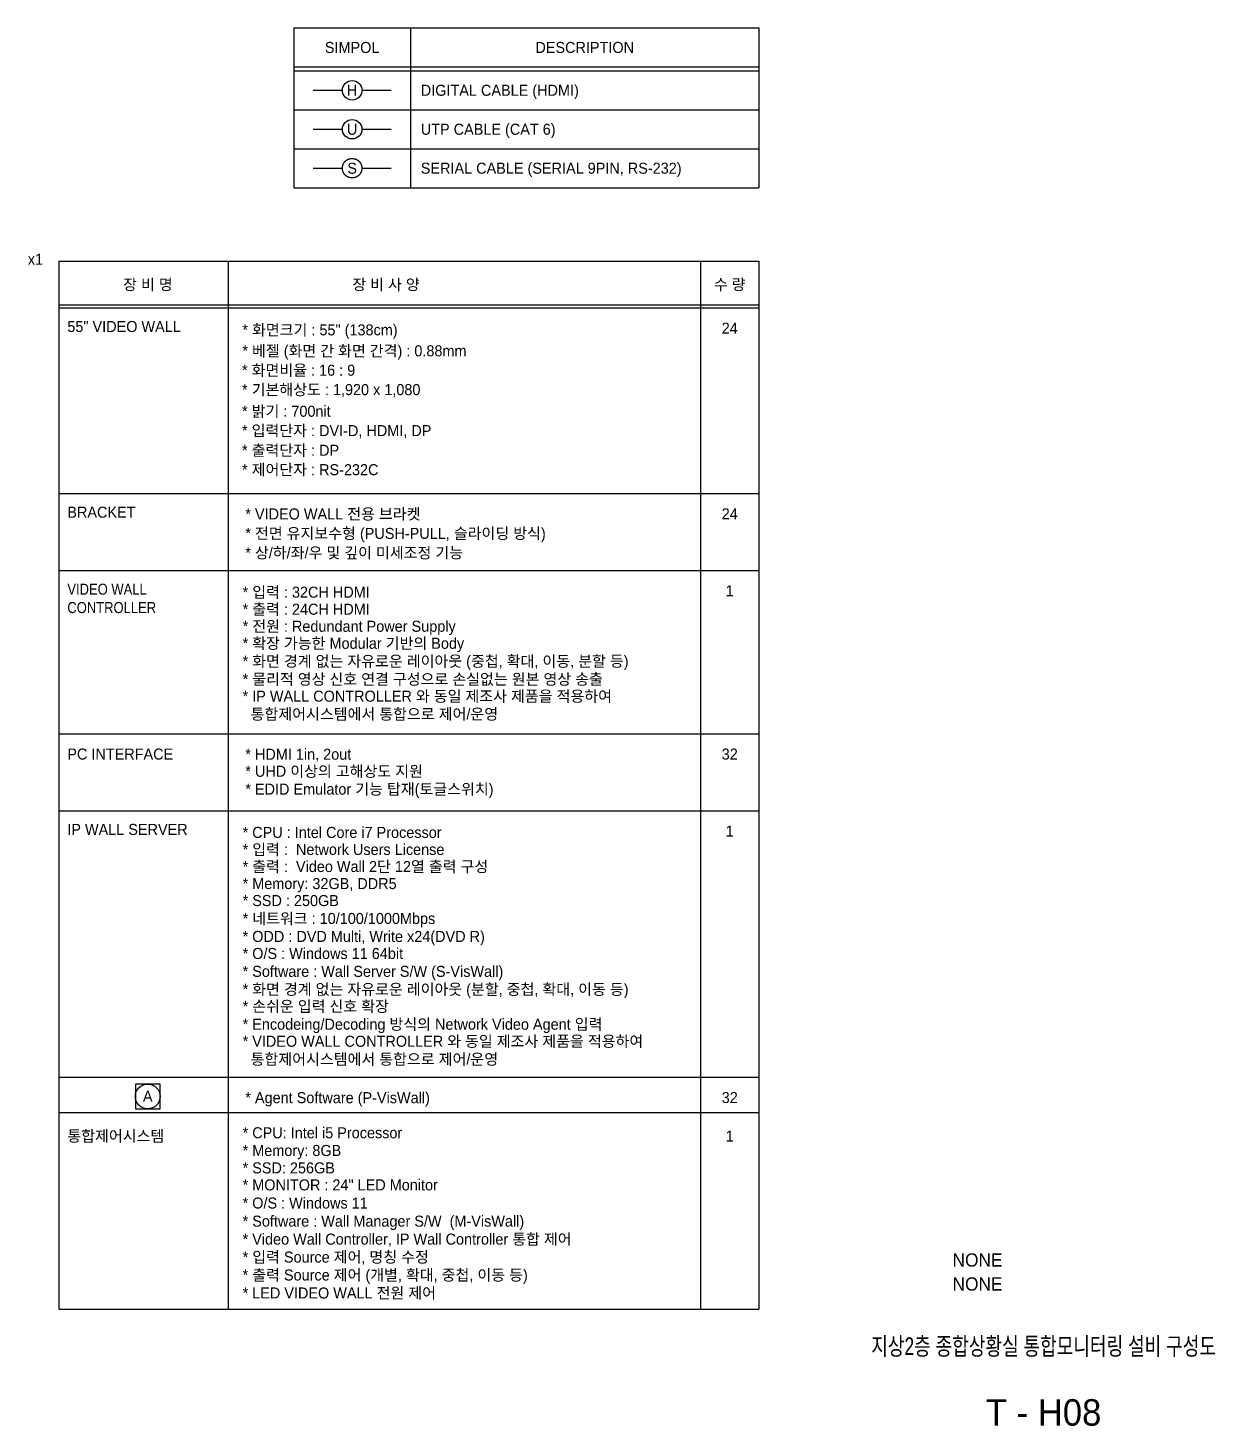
# Model space of a CAD drawing. Header units: millimetres. Extents: x 14417 to 125410, y 885 to 33253.
# Drawn here: x 117344 to 125410, y 3376 to 12879 of the extents above; entities that cross this region are included whole.
import ezdxf
from ezdxf.enums import TextEntityAlignment as Align

# ---------------------------------------------------------------- set-up
doc = ezdxf.new("R2010")
doc.units = ezdxf.units.MM
doc.header["$LTSCALE"] = 300
doc.linetypes.add('HIDDEN2', pattern=[4.7625, 3.175, -1.5875])
doc.linetypes.add('HIDDENX2', pattern=[0.75, 0.5, -0.25])
for name, color, linetype in [('-----29 Cable Schedule', 1, 'Continuous'), ('-----30 Text', 2, 'Continuous'), ('-----41 Drawing Title', 2, 'Continuous'), ('-----42 Drawing Number', 2, 'Continuous'), ('-----43 Drawing Scale', 3, 'Continuous'), ('1', 1, 'Continuous'), ('3', 3, 'Continuous'), ('4', 4, 'Continuous'), ('6', 6, 'Continuous')]:
    doc.layers.add(name, color=color, linetype=linetype)
doc.styles.add('ELEC', font='')
doc.styles.get('ELEC').set_extended_font_data('Dotum')

msp = doc.modelspace()

# ---------------------------------------------------------------- linework, layer by layer
at = {"layer": '-----29 Cable Schedule', "ltscale": 0.5}
for p, q in [((119149.199, 12879.02), (119149.199, 11793.446)), ((119149.199, 12879.02), (122310.15, 12879.02)), ((119943.521, 12879.02), (119943.521, 11793.446)), ((122310.15, 12879.02), (122310.15, 11793.446)), ((119149.199, 12614.246), (122310.15, 12614.246)), ((119149.199, 12587.768), (122310.15, 12587.768)), ((119943.521, 12614.246), (119943.521, 11793.446)), ((122310.15, 12614.246), (122310.15, 11793.446)), ((119149.199, 12322.994), (122310.15, 12322.994)), ((119149.199, 12058.22), (122310.15, 12058.22)), ((119149.199, 11793.446), (122310.15, 11793.446)), ((117554.178, 11293.446), (122310.15, 11293.446)), ((117554.178, 11293.446), (117554.178, 4169.791)), ((118704.787, 11293.446), (118704.787, 4169.791)), ((121914.551, 11293.446), (121914.551, 4169.791)), ((122310.15, 11293.446), (122310.15, 4169.791)), ((117554.178, 10996.747), (122310.15, 10996.747)), ((117554.178, 10976.967), (122310.15, 10976.967)), ((117554.178, 9715.038), (122310.15, 9715.038)), ((117554.178, 9191.731), (122310.15, 9191.731)), ((117554.178, 8082.14), (122310.15, 8082.14)), ((117554.178, 8082.14), (122310.15, 8082.14)), ((117554.178, 8082.14), (122310.15, 8082.14)), ((117554.178, 7558.833), (122310.15, 7558.833)), ((117554.178, 5747.765), (122310.15, 5747.765)), ((117554.178, 5747.765), (122310.15, 5747.765)), ((117554.178, 5507.842), (122310.15, 5507.842)), ((117554.178, 4169.791), (122310.15, 4169.791))]:
    msp.add_line(p, q, dxfattribs=at)
at = {"layer": '1'}
msp.add_lwpolyline([(118242.098, 5700.989), (118073.309, 5700.989), (118073.309, 5532.2), (118242.098, 5532.2)], close=True, dxfattribs=at)
msp.add_circle((118157.704, 5616.594), 84.395, dxfattribs=at)
at = {"layer": '3', "ltscale": 0.5}
for p, q in [((119281.586, 12190.607), (119480.166, 12190.607)), ((119612.553, 12190.607), (119811.134, 12190.607))]:
    msp.add_line(p, q, dxfattribs=at)
msp.add_circle((119546.36, 12190.607), 66.194, dxfattribs=at)
at = {"layer": '4', "linetype": 'HIDDEN2', "ltscale": 0.5}
for p, q in [((119281.586, 11925.833), (119480.166, 11925.833)), ((119612.553, 11925.833), (119811.134, 11925.833))]:
    msp.add_line(p, q, dxfattribs=at)
msp.add_circle((119546.36, 11925.833), 66.194, dxfattribs=at)
at = {"layer": '6', "ltscale": 0.5}
for p, q in [((119281.586, 12455.381), (119480.166, 12455.381)), ((119612.553, 12455.381), (119811.134, 12455.381))]:
    msp.add_line(p, q, dxfattribs=at)
msp.add_circle((119546.36, 12455.381), 66.194, dxfattribs=at)

# ---------------------------------------------------------------- texts
at = {"layer": '-----30 Text', "ltscale": 0.5, "style": 'ELEC'}
for s, p in [('SIMPOL', (119546.36, 12746.633)), ('DESCRIPTION', (121126.836, 12746.633)), ('H', (119546.36, 12455.381)), ('U', (119546.36, 12190.607)), ('S', (119546.36, 11925.833)), ('장 비 명', (118158.823, 11135.206)), ('장 비 사 양', (119776.453, 11135.206)), ('수 량', (122112.351, 11135.206)), ('24', (122112.351, 10838.507)), ('24', (122112.351, 9576.578)), ('1', (122112.351, 9053.271)), ('32', (122112.351, 7943.68)), ('1', (122112.351, 7420.373)), ('32', (122112.351, 5609.306)), ('1', (122112.351, 5347.652))]:
    msp.add_text(s, height=75, dxfattribs=at).set_placement(p, align=Align.MIDDLE_CENTER)
for s, p in [('DIGITAL CABLE (HDMI)', (120012.906, 12455.381)), ('UTP CABLE (CAT 6)', (120012.906, 12190.607)), ('SERIAL CABLE (SERIAL 9PIN, RS-232)', (120012.906, 11925.833)), ('55" VIDEO WALL', (117611.118, 10849.743)), ('BRACKET', (117611.118, 9587.815)), ('PC INTERFACE', (117611.118, 7943.68)), ('IP WALL SERVER', (117611.118, 7431.609)), ('A', (118125.065, 5618.158, -0.009)), ('통합제어시스템', (117611.118, 5347.652))]:
    msp.add_text(s, height=75, dxfattribs=at).set_placement(p, align=Align.MIDDLE_LEFT)
at = {"layer": '-----30 Text', "linetype": 'HIDDENX2', "ltscale": 0.5, "style": 'ELEC'}
msp.add_text('x1', height=75, dxfattribs=at).set_placement((117342.543, 11307.35), align=Align.MIDDLE_LEFT)
at = {"layer": '-----30 Text', "style": 'ELEC'}
for s, p in [('* 화면크기 : 55" (138cm)', (118800.622, 10789.519)), ('* 베젤 (화면 간 화면 간격) : 0.88mm', (118800.622, 10647.131)), ('* 화면비율 : 16 : 9', (118798.122, 10515.265)), ('* 기본해상도 : 1,920 x 1,080', (118798.122, 10383.399)), ('* 밝기 : 700nit', (118798.122, 10236.462)), ('* 입력단자 : DVI-D, HDMI, DP', (118798.122, 10104.595)), ('* 출력단자 : DP', (118798.122, 9971.08)), ('* 제어단자 : RS-232C', (118798.122, 9839.214)), ('* VIDEO WALL 전용 브라켓', (118820.614, 9538.111)), ('* 전면 유지보수형 (PUSH-PULL, 슬라이딩 방식)', (118820.614, 9406.244)), ('* 상/하/좌/우 및 깊이 미세조정 기능', (118820.614, 9274.378)), ('* 입력 : 32CH HDMI', (118802.089, 9006.61)), ('* 출력 : 24CH HDMI', (118802.089, 8890.741)), ('* 전원 : Redundant Power Supply', (118802.089, 8774.872)), ('* 확장 가능한 Modular 기반의 Body', (118802.089, 8659.157)), ('* 화면 경계 없는 자유로운 레이아웃 (중첩, 확대, 이동, 분할 등)', (118802.089, 8537.537)), ('* 물리적 영상 신호 연결 구성으로 손실없는 원본 영상 송출', (118802.089, 8415.47)), ('* IP WALL CONTROLLER 와 동일 제조사 제품을 적용하여', (118802.089, 8299.755)), ('  통합제어시스템에서 통합으로 제어/운영', (118802.089, 8178.135)), ('* HDMI 1in, 2out', (118820.614, 7905.213)), ('* UHD 이상의 고해상도 지원', (118820.614, 7789.497)), ('* EDID Emulator 기능 탑재(토글스위치)', (118820.614, 7667.878)), ('* CPU : Intel Core i7 Processor', (118802.089, 7373.712)), ('* 입력 :  Network Users License', (118802.089, 7257.843)), ('* 출력 :  Video Wall 2단 12열 출력 구성', (118802.089, 7141.974)), ('* Memory: 32GB, DDR5', (118802.089, 7026.105)), ('* SSD : 250GB', (118802.089, 6910.389)), ('* 네트워크 : 10/100/1000Mbps', (118802.089, 6788.77)), ('* ODD : DVD Multi, Write x24(DVD R)', (118802.089, 6666.703)), ('* O/S : Windows 11 64bit', (118802.089, 6550.987)), ('* Software : Wall Server S/W (S-VisWall)', (118802.089, 6429.368)), ('* 화면 경계 없는 자유로운 레이아웃 (분할, 중첩, 확대, 이동 등)', (118802.089, 6307.301)), ('* 손쉬운 입력 신호 확장', (118802.089, 6191.585)), ('* Encodeing/Decoding 방식의 Network Video Agent 입력', (118802.089, 6069.966)), ('* VIDEO WALL CONTROLLER 와 동일 제조사 제품을 적용하여', (118802.089, 5954.25)), ('  통합제어시스템에서 통합으로 제어/운영', (118802.089, 5832.631)), ('* Agent Software (P-VisWall)', (118820.614, 5570.838)), ('* CPU: Intel i5 Processor', (118802.066, 5332.107)), ('* Memory: 8GB', (118802.089, 5211.906)), ('* SSD: 256GB ', (118802.089, 5093.597)), ('* MONITOR : 24" LED Monitor', (118802.089, 4977.881)), ('* O/S : Windows 11 ', (118802.089, 4854.741)), ('* Software : Wall Manager S/W  (M-VisWall)', (118802.089, 4731.6)), ('* Video Wall Controller, IP Wall Controller 통합 제어', (118802.089, 4609.381)), ('* 입력 Source 제어, 명칭 수정', (118802.089, 4487.459)), ('* 출력 Source 제어 (개별, 확대, 중첩, 이동 등)', (118802.089, 4365.538)), ('* LED VIDEO WALL 전원 제어', (118802.089, 4243.332))]:
    msp.add_text(s, height=75, dxfattribs=at).set_placement(p)
at = {"layer": '-----30 Text', "ltscale": 0.5, "style": 'ELEC', "width": 0.9}
for s, p in [('VIDEO WALL', (117611.118, 9064.508)), ('CONTROLLER', (117611.118, 8939.508))]:
    msp.add_text(s, height=75, dxfattribs=at).set_placement(p, align=Align.MIDDLE_LEFT)
at = {"layer": '-----41 Drawing Title', "style": 'ELEC', "width": 0.75}
msp.add_text('지상2층 종합상황실 통합모니터링 설비 구성도', height=120, dxfattribs=at).set_placement((124245, 3919), align=Align.MIDDLE_CENTER)
at = {"layer": '-----42 Drawing Number', "style": 'ELEC'}
msp.add_text('T - H08', height=180, dxfattribs=at).set_placement((124245, 3469), align=Align.MIDDLE_CENTER)
at = {"layer": '-----43 Drawing Scale', "style": 'ELEC'}
for p in [(123626.023, 4460), (123626.023, 4297)]:
    msp.add_text('NONE', height=90, dxfattribs=at).set_placement(p)

doc.saveas('drawing.dxf')
